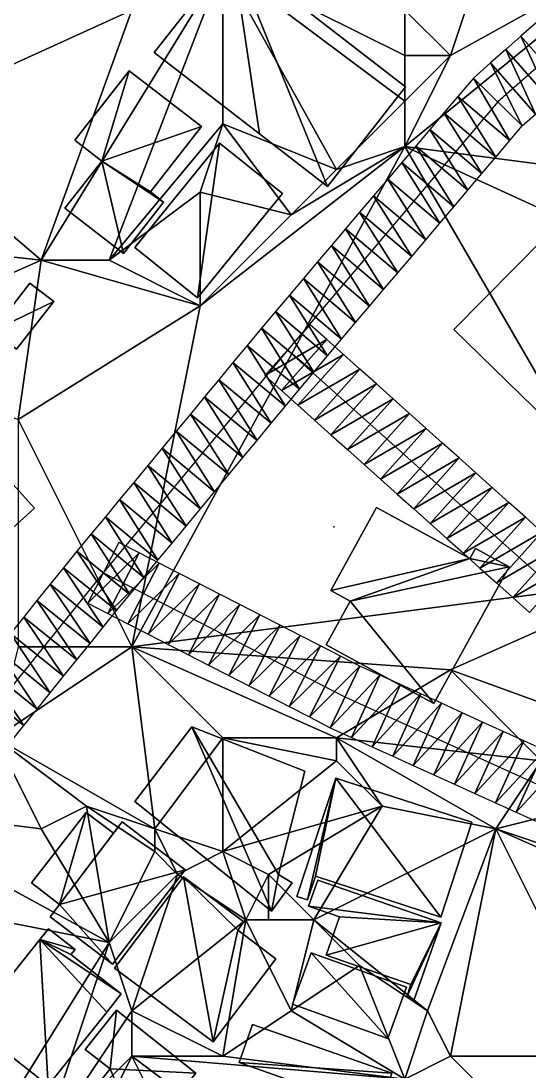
# Model space of a CAD drawing. Header units: metres. Extents: x -1103 to 901, y -902 to 905.
# Drawn here: x -1017.8 to -973.1, y 198.7 to 291 of the extents above; entities that cross this region are included whole.
import ezdxf

# ---------------------------------------------------------------- set-up
doc = ezdxf.new("R2010")
doc.units = ezdxf.units.M
for name, color, linetype in [('OSM_BUILDING_FOOTPRINTS', 7, 'CONTINUOUS'), ('OSM_BUILDING_ROOFS', 1, 'CONTINUOUS'), ('OSM_BUILDING_WALLS', 8, 'CONTINUOUS'), ('OSM_ROAD_AXES', 2, 'CONTINUOUS'), ('OSM_ROAD_SURFACE', 9, 'CONTINUOUS'), ('OSM_TERRAIN', 3, 'CONTINUOUS'), ('OSM_TREES', 3, 'CONTINUOUS')]:
    doc.layers.add(name, color=color, linetype=linetype)

msp = doc.modelspace()

# ---------------------------------------------------------------- linework, layer by layer
at = {"layer": 'OSM_BUILDING_FOOTPRINTS'}
for points in [[(-1006.049, 288.265, 14.995), (-999.173, 297.035, 14.995), (-983.952, 285.269, 14.995), (-990.816, 276.499, 14.995), (-996.797, 281.11, 14.995), (-1006.049, 288.265, 14.995)], [(-1013.035, 280.568, 15.084), (-1008.259, 286.673, 15.084), (-1001.892, 281.763, 15.084), (-1006.38, 276.023, 15.084), (-1005.219, 275.116, 15.084), (-1008.757, 270.604, 15.084), (-1013.908, 274.574, 15.084), (-1010.647, 278.732, 15.084), (-1013.035, 280.568, 15.084)], [(-1007.762, 271.124, 14.715), (-1000.301, 280.303, 14.715), (-994.774, 275.879, 14.715), (-1002.224, 266.7, 14.715), (-1007.762, 271.124, 14.715)], [(-979.685, 263.903, 14), (-963.746, 280.038, 14), (-947.198, 263.926, 14), (-945.562, 265.573, 14), (-941.737, 261.847, 14), (-950.481, 252.988, 14), (-952.128, 254.592, 14), (-960.96, 245.656, 14), (-979.685, 263.903, 14)], [(-1016.969, 267.994, 14.484), (-1014.88, 266.379, 14.484), (-1018.152, 262.199, 14.484), (-1020.252, 263.814, 14.484), (-1016.969, 267.994, 14.484)], [(-1035.341, 255.243, 14.129), (-1031.77, 257.841, 14.129), (-1029.25, 254.159, 14.129), (-1028.653, 254.712, 14.129), (-1027.194, 252.942, 14.129), (-1025.248, 254.513, 14.129), (-1024.01, 252.931, 14.129), (-1022.308, 254.524, 14.129), (-1016.571, 248.198, 14.129), (-1019.81, 245.301, 14.129), (-1019.158, 244.582, 14.129), (-1022.728, 240.822, 14.129), (-1025.381, 240.744, 14.129), (-1035.341, 255.243, 14.129)], [(-981.453, 231.035, 14.008), (-974.821, 243.035, 14.008), (-977.794, 244.66, 14.008), (-978.281, 243.775, 14.008), (-986.494, 248.254, 14.008), (-990.517, 240.966, 14.008), (-988.815, 240.037, 14.008), (-990.937, 236.2, 14.008), (-981.453, 231.035, 14.008)], [(-1007.761, 222.42, 14.903), (-1002.731, 228.978, 14.903), (-992.794, 225.074, 14.903), (-995.104, 215.995, 14.903), (-993.91, 215.265, 14.903), (-995.723, 212.777, 14.903), (-1007.761, 222.42, 14.903)], [(-990.064, 224.466, 14.955), (-978.103, 220.585, 14.955), (-980.845, 212.246, 14.955), (-991.865, 215.829, 14.955), (-992.551, 213.75, 14.955), (-993.49, 214.049, 14.955), (-990.064, 224.466, 14.955)], [(-1015.2, 212.268, 15.404), (-1014.36, 213.363, 15.404), (-1016.825, 215.243, 15.404), (-1012.039, 221.447, 15.404), (-1009.629, 219.622, 15.404), (-1008.866, 220.617, 15.404), (-1003.317, 216.393, 15.404), (-1009.717, 208.099, 15.404), (-1015.2, 212.268, 15.404)], [(-1009.54, 207.767, 16.1), (-1003.472, 215.785, 16.1), (-998.155, 211.815, 16.1), (-998.696, 211.096, 16.1), (-995.336, 208.585, 16.1), (-1000.863, 201.286, 16.1), (-1009.54, 207.767, 16.1)], [(-991.666, 215.497, 15.432), (-980.823, 211.749, 15.432), (-983.188, 204.991, 15.432), (-983.84, 205.224, 15.432), (-983.464, 206.308, 15.432), (-990.937, 208.895, 15.432), (-989.754, 212.268, 15.432), (-992.473, 213.208, 15.432), (-991.666, 215.497, 15.432)], [(-1022.108, 202.735, 16.074), (-1016.106, 210.266, 16.074), (-1015.343, 211.217, 16.074), (-1013.011, 209.381, 16.074), (-1013.365, 208.95, 16.074), (-1008.954, 205.489, 16.074), (-1010.225, 203.896, 16.074), (-1015.365, 197.438, 16.074), (-1022.108, 202.735, 16.074)], [(-993.888, 204.582, 15.536), (-992.241, 209.094, 15.536), (-983.851, 206.075, 15.536), (-985.498, 201.563, 15.536), (-993.888, 204.582, 15.536)], [(-1012.038, 196.254, 16.247), (-1009.927, 198.886, 16.247), (-1012.104, 200.612, 16.247), (-1009.363, 204.051, 16.247), (-1002.388, 198.533, 16.247), (-1007.241, 192.461, 16.247), (-1012.038, 196.254, 16.247)], [(-997.392, 202.813, 16.385), (-985.144, 198.522, 16.385), (-986.338, 195.149, 16.385), (-998.586, 199.451, 16.385), (-997.392, 202.813, 16.385)]]:
    msp.add_polyline3d(points, close=True, dxfattribs=at)
at = {"layer": 'OSM_BUILDING_ROOFS'}
for points in [[(-999.173, 297.035, 55.395), (-1006.049, 288.265, 55.395), (-996.797, 281.11, 55.395)], [(-999.173, 297.035, 55.395), (-996.797, 281.11, 55.395), (-990.816, 276.499, 55.395)], [(-999.173, 297.035, 55.395), (-990.816, 276.499, 55.395), (-983.952, 285.269, 55.395)], [(-1008.259, 286.673, 29.884), (-1013.035, 280.568, 29.884), (-1010.647, 278.732, 29.884)], [(-1010.647, 278.732, 29.884), (-1001.892, 281.763, 29.884), (-1008.259, 286.673, 29.884)], [(-1010.647, 278.732, 29.884), (-1006.38, 276.023, 29.884), (-1001.892, 281.763, 29.884)], [(-1000.301, 280.303, 29.515), (-1007.762, 271.124, 29.515), (-1002.224, 266.7, 29.515)], [(-1000.301, 280.303, 29.515), (-1002.224, 266.7, 29.515), (-994.774, 275.879, 29.515)], [(-963.746, 280.038, 51.2), (-979.685, 263.903, 51.2), (-960.96, 245.656, 51.2)], [(-1010.647, 278.732, 29.884), (-1013.908, 274.574, 29.884), (-1008.757, 270.604, 29.884)], [(-1010.647, 278.732, 29.884), (-1008.757, 270.604, 29.884), (-1005.219, 275.116, 29.884)], [(-1010.647, 278.732, 29.884), (-1005.219, 275.116, 29.884), (-1006.38, 276.023, 29.884)], [(-1014.88, 266.379, 24.484), (-1016.969, 267.994, 24.484), (-1020.252, 263.814, 24.484)], [(-1014.88, 266.379, 24.484), (-1020.252, 263.814, 24.484), (-1018.152, 262.199, 24.484)], [(-1019.81, 245.301, 25.729), (-1016.571, 248.198, 25.729), (-1022.308, 254.524, 25.729)], [(-978.281, 243.775, 19.208), (-986.494, 248.254, 19.208), (-990.517, 240.966, 19.208)], [(-978.281, 243.775, 19.208), (-990.517, 240.966, 19.208), (-988.815, 240.037, 19.208)], [(-978.281, 243.775, 19.208), (-988.815, 240.037, 19.208), (-974.821, 243.035, 19.208)], [(-974.821, 243.035, 19.208), (-977.794, 244.66, 19.208), (-978.281, 243.775, 19.208)], [(-988.815, 240.037, 19.208), (-981.453, 231.035, 19.208), (-974.821, 243.035, 19.208)], [(-988.815, 240.037, 19.208), (-990.937, 236.2, 19.208), (-981.453, 231.035, 19.208)], [(-1002.731, 228.978, 48.903), (-1007.761, 222.42, 48.903), (-995.723, 212.777, 48.903)], [(-995.104, 215.995, 48.903), (-992.794, 225.074, 48.903), (-1002.731, 228.978, 48.903)], [(-995.104, 215.995, 48.903), (-1002.731, 228.978, 48.903), (-995.723, 212.777, 48.903)], [(-990.064, 224.466, 29.755), (-993.49, 214.049, 29.755), (-992.551, 213.75, 29.755)], [(-990.064, 224.466, 29.755), (-992.551, 213.75, 29.755), (-991.865, 215.829, 29.755)], [(-990.064, 224.466, 29.755), (-991.865, 215.829, 29.755), (-980.845, 212.246, 29.755)], [(-990.064, 224.466, 29.755), (-980.845, 212.246, 29.755), (-978.103, 220.585, 29.755)], [(-1014.36, 213.363, 39.804), (-1012.039, 221.447, 39.804), (-1016.825, 215.243, 39.804)], [(-1014.36, 213.363, 39.804), (-1009.629, 219.622, 39.804), (-1012.039, 221.447, 39.804)], [(-1014.36, 213.363, 39.804), (-1003.317, 216.393, 39.804), (-1008.866, 220.617, 39.804)], [(-1014.36, 213.363, 39.804), (-1008.866, 220.617, 39.804), (-1009.629, 219.622, 39.804)], [(-1014.36, 213.363, 39.804), (-1009.717, 208.099, 39.804), (-1003.317, 216.393, 39.804)], [(-1003.472, 215.785, 27.7), (-1009.54, 207.767, 27.7), (-1000.863, 201.286, 27.7)], [(-998.696, 211.096, 27.7), (-998.155, 211.815, 27.7), (-1003.472, 215.785, 27.7)], [(-998.696, 211.096, 27.7), (-1003.472, 215.785, 27.7), (-1000.863, 201.286, 27.7)], [(-995.723, 212.777, 48.903), (-993.91, 215.265, 48.903), (-995.104, 215.995, 48.903)], [(-980.823, 211.749, 30.232), (-991.666, 215.497, 30.232), (-992.473, 213.208, 30.232)], [(-1014.36, 213.363, 39.804), (-1015.2, 212.268, 39.804), (-1009.717, 208.099, 39.804)], [(-980.823, 211.749, 30.232), (-992.473, 213.208, 30.232), (-989.754, 212.268, 30.232)], [(-980.823, 211.749, 30.232), (-989.754, 212.268, 30.232), (-990.937, 208.895, 30.232)], [(-980.823, 211.749, 30.232), (-990.937, 208.895, 30.232), (-983.464, 206.308, 30.232)], [(-980.823, 211.749, 30.232), (-983.464, 206.308, 30.232), (-983.84, 205.224, 30.232)], [(-980.823, 211.749, 30.232), (-983.84, 205.224, 30.232), (-983.188, 204.991, 30.232)], [(-1016.106, 210.266, 30.874), (-1013.011, 209.381, 30.874), (-1015.343, 211.217, 30.874)], [(-1000.863, 201.286, 27.7), (-995.336, 208.585, 27.7), (-998.696, 211.096, 27.7)], [(-1016.106, 210.266, 30.874), (-1022.108, 202.735, 30.874), (-1015.365, 197.438, 30.874)], [(-1016.106, 210.266, 30.874), (-1015.365, 197.438, 30.874), (-1010.225, 203.896, 30.874)], [(-1016.106, 210.266, 30.874), (-1010.225, 203.896, 30.874), (-1008.954, 205.489, 30.874)], [(-1016.106, 210.266, 30.874), (-1008.954, 205.489, 30.874), (-1013.365, 208.95, 30.874)], [(-1016.106, 210.266, 30.874), (-1013.365, 208.95, 30.874), (-1013.011, 209.381, 30.874)], [(-992.241, 209.094, 30.336), (-993.888, 204.582, 30.336), (-985.498, 201.563, 30.336)], [(-992.241, 209.094, 30.336), (-985.498, 201.563, 30.336), (-983.851, 206.075, 30.336)], [(-1009.927, 198.886, 27.847), (-1009.363, 204.051, 27.847), (-1012.104, 200.612, 27.847)], [(-1009.927, 198.886, 27.847), (-1002.388, 198.533, 27.847), (-1009.363, 204.051, 27.847)], [(-985.144, 198.522, 21.585), (-997.392, 202.813, 21.585), (-998.586, 199.451, 21.585)], [(-985.144, 198.522, 21.585), (-998.586, 199.451, 21.585), (-986.338, 195.149, 21.585)], [(-1009.927, 198.886, 27.847), (-1012.038, 196.254, 27.847), (-1007.241, 192.461, 27.847)], [(-1009.927, 198.886, 27.847), (-1007.241, 192.461, 27.847), (-1002.388, 198.533, 27.847)]]:
    msp.add_3dface(points, dxfattribs=at)
at = {"layer": 'OSM_BUILDING_WALLS'}
for points in [[(-999.173, 297.035, 14.995), (-1006.049, 288.265, 14.995), (-1006.049, 288.265, 55.395)], [(-999.173, 297.035, 14.995), (-1006.049, 288.265, 55.395), (-999.173, 297.035, 55.395)], [(-983.952, 285.269, 14.995), (-999.173, 297.035, 14.995), (-999.173, 297.035, 55.395)], [(-983.952, 285.269, 14.995), (-999.173, 297.035, 55.395), (-983.952, 285.269, 55.395)], [(-1006.049, 288.265, 14.995), (-996.797, 281.11, 14.995), (-996.797, 281.11, 55.395)], [(-1006.049, 288.265, 14.995), (-996.797, 281.11, 55.395), (-1006.049, 288.265, 55.395)], [(-1008.259, 286.673, 15.084), (-1013.035, 280.568, 15.084), (-1013.035, 280.568, 29.884)], [(-1008.259, 286.673, 15.084), (-1013.035, 280.568, 29.884), (-1008.259, 286.673, 29.884)], [(-1001.892, 281.763, 15.084), (-1008.259, 286.673, 15.084), (-1008.259, 286.673, 29.884)], [(-1001.892, 281.763, 15.084), (-1008.259, 286.673, 29.884), (-1001.892, 281.763, 29.884)], [(-990.816, 276.499, 14.995), (-983.952, 285.269, 14.995), (-983.952, 285.269, 55.395)], [(-990.816, 276.499, 14.995), (-983.952, 285.269, 55.395), (-990.816, 276.499, 55.395)], [(-1006.38, 276.023, 15.084), (-1001.892, 281.763, 15.084), (-1001.892, 281.763, 29.884)], [(-1006.38, 276.023, 15.084), (-1001.892, 281.763, 29.884), (-1006.38, 276.023, 29.884)], [(-996.797, 281.11, 14.995), (-990.816, 276.499, 14.995), (-990.816, 276.499, 55.395)], [(-996.797, 281.11, 14.995), (-990.816, 276.499, 55.395), (-996.797, 281.11, 55.395)], [(-1013.035, 280.568, 15.084), (-1010.647, 278.732, 15.084), (-1010.647, 278.732, 29.884)], [(-1013.035, 280.568, 15.084), (-1010.647, 278.732, 29.884), (-1013.035, 280.568, 29.884)], [(-1000.301, 280.303, 14.715), (-1007.762, 271.124, 14.715), (-1007.762, 271.124, 29.515)], [(-1000.301, 280.303, 14.715), (-1007.762, 271.124, 29.515), (-1000.301, 280.303, 29.515)], [(-994.774, 275.879, 14.715), (-1000.301, 280.303, 14.715), (-1000.301, 280.303, 29.515)], [(-994.774, 275.879, 14.715), (-1000.301, 280.303, 29.515), (-994.774, 275.879, 29.515)], [(-963.746, 280.038, 14), (-979.685, 263.903, 14), (-979.685, 263.903, 51.2)], [(-963.746, 280.038, 14), (-979.685, 263.903, 51.2), (-963.746, 280.038, 51.2)], [(-1010.647, 278.732, 15.084), (-1013.908, 274.574, 15.084), (-1013.908, 274.574, 29.884)], [(-1010.647, 278.732, 15.084), (-1013.908, 274.574, 29.884), (-1010.647, 278.732, 29.884)], [(-1005.219, 275.116, 15.084), (-1006.38, 276.023, 15.084), (-1006.38, 276.023, 29.884)], [(-1005.219, 275.116, 15.084), (-1006.38, 276.023, 29.884), (-1005.219, 275.116, 29.884)], [(-1002.224, 266.7, 14.715), (-994.774, 275.879, 14.715), (-994.774, 275.879, 29.515)], [(-1002.224, 266.7, 14.715), (-994.774, 275.879, 29.515), (-1002.224, 266.7, 29.515)], [(-1013.908, 274.574, 15.084), (-1008.757, 270.604, 15.084), (-1008.757, 270.604, 29.884)], [(-1013.908, 274.574, 15.084), (-1008.757, 270.604, 29.884), (-1013.908, 274.574, 29.884)], [(-1008.757, 270.604, 15.084), (-1005.219, 275.116, 15.084), (-1005.219, 275.116, 29.884)], [(-1008.757, 270.604, 15.084), (-1005.219, 275.116, 29.884), (-1008.757, 270.604, 29.884)], [(-1007.762, 271.124, 14.715), (-1002.224, 266.7, 14.715), (-1002.224, 266.7, 29.515)], [(-1007.762, 271.124, 14.715), (-1002.224, 266.7, 29.515), (-1007.762, 271.124, 29.515)], [(-1016.969, 267.994, 14.484), (-1020.252, 263.814, 14.484), (-1020.252, 263.814, 24.484)], [(-1016.969, 267.994, 14.484), (-1020.252, 263.814, 24.484), (-1016.969, 267.994, 24.484)], [(-1014.88, 266.379, 14.484), (-1016.969, 267.994, 14.484), (-1016.969, 267.994, 24.484)], [(-1014.88, 266.379, 14.484), (-1016.969, 267.994, 24.484), (-1014.88, 266.379, 24.484)], [(-1018.152, 262.199, 14.484), (-1014.88, 266.379, 14.484), (-1014.88, 266.379, 24.484)], [(-1018.152, 262.199, 14.484), (-1014.88, 266.379, 24.484), (-1018.152, 262.199, 24.484)], [(-979.685, 263.903, 14), (-960.96, 245.656, 14), (-960.96, 245.656, 51.2)], [(-979.685, 263.903, 14), (-960.96, 245.656, 51.2), (-979.685, 263.903, 51.2)], [(-1016.571, 248.198, 14.129), (-1022.308, 254.524, 14.129), (-1022.308, 254.524, 25.729)], [(-1016.571, 248.198, 14.129), (-1022.308, 254.524, 25.729), (-1016.571, 248.198, 25.729)], [(-1019.81, 245.301, 14.129), (-1016.571, 248.198, 14.129), (-1016.571, 248.198, 25.729)], [(-1019.81, 245.301, 14.129), (-1016.571, 248.198, 25.729), (-1019.81, 245.301, 25.729)], [(-986.494, 248.254, 14.008), (-990.517, 240.966, 14.008), (-990.517, 240.966, 19.208)], [(-986.494, 248.254, 14.008), (-990.517, 240.966, 19.208), (-986.494, 248.254, 19.208)], [(-978.281, 243.775, 14.008), (-986.494, 248.254, 14.008), (-986.494, 248.254, 19.208)], [(-978.281, 243.775, 14.008), (-986.494, 248.254, 19.208), (-978.281, 243.775, 19.208)], [(-977.794, 244.66, 14.008), (-978.281, 243.775, 14.008), (-978.281, 243.775, 19.208)], [(-977.794, 244.66, 14.008), (-978.281, 243.775, 19.208), (-977.794, 244.66, 19.208)], [(-974.821, 243.035, 14.008), (-977.794, 244.66, 14.008), (-977.794, 244.66, 19.208)], [(-974.821, 243.035, 14.008), (-977.794, 244.66, 19.208), (-974.821, 243.035, 19.208)], [(-981.453, 231.035, 14.008), (-974.821, 243.035, 14.008), (-974.821, 243.035, 19.208)], [(-981.453, 231.035, 14.008), (-974.821, 243.035, 19.208), (-981.453, 231.035, 19.208)], [(-990.517, 240.966, 14.008), (-988.815, 240.037, 14.008), (-988.815, 240.037, 19.208)], [(-990.517, 240.966, 14.008), (-988.815, 240.037, 19.208), (-990.517, 240.966, 19.208)], [(-988.815, 240.037, 14.008), (-990.937, 236.2, 14.008), (-990.937, 236.2, 19.208)], [(-988.815, 240.037, 14.008), (-990.937, 236.2, 19.208), (-988.815, 240.037, 19.208)], [(-990.937, 236.2, 14.008), (-981.453, 231.035, 14.008), (-981.453, 231.035, 19.208)], [(-990.937, 236.2, 14.008), (-981.453, 231.035, 19.208), (-990.937, 236.2, 19.208)], [(-1002.731, 228.978, 14.903), (-1007.761, 222.42, 14.903), (-1007.761, 222.42, 48.903)], [(-1002.731, 228.978, 14.903), (-1007.761, 222.42, 48.903), (-1002.731, 228.978, 48.903)], [(-992.794, 225.074, 14.903), (-1002.731, 228.978, 14.903), (-1002.731, 228.978, 48.903)], [(-992.794, 225.074, 14.903), (-1002.731, 228.978, 48.903), (-992.794, 225.074, 48.903)], [(-995.104, 215.995, 14.903), (-992.794, 225.074, 14.903), (-992.794, 225.074, 48.903)], [(-995.104, 215.995, 14.903), (-992.794, 225.074, 48.903), (-995.104, 215.995, 48.903)], [(-990.064, 224.466, 14.955), (-993.49, 214.049, 14.955), (-993.49, 214.049, 29.755)], [(-990.064, 224.466, 14.955), (-993.49, 214.049, 29.755), (-990.064, 224.466, 29.755)], [(-978.103, 220.585, 14.955), (-990.064, 224.466, 14.955), (-990.064, 224.466, 29.755)], [(-978.103, 220.585, 14.955), (-990.064, 224.466, 29.755), (-978.103, 220.585, 29.755)], [(-1007.761, 222.42, 14.903), (-995.723, 212.777, 14.903), (-995.723, 212.777, 48.903)], [(-1007.761, 222.42, 14.903), (-995.723, 212.777, 48.903), (-1007.761, 222.42, 48.903)], [(-1012.039, 221.447, 15.404), (-1016.825, 215.243, 15.404), (-1016.825, 215.243, 39.804)], [(-1012.039, 221.447, 15.404), (-1016.825, 215.243, 39.804), (-1012.039, 221.447, 39.804)], [(-1009.629, 219.622, 15.404), (-1012.039, 221.447, 15.404), (-1012.039, 221.447, 39.804)], [(-1009.629, 219.622, 15.404), (-1012.039, 221.447, 39.804), (-1009.629, 219.622, 39.804)], [(-1008.866, 220.617, 15.404), (-1009.629, 219.622, 15.404), (-1009.629, 219.622, 39.804)], [(-1008.866, 220.617, 15.404), (-1009.629, 219.622, 39.804), (-1008.866, 220.617, 39.804)], [(-1003.317, 216.393, 15.404), (-1008.866, 220.617, 15.404), (-1008.866, 220.617, 39.804)], [(-1003.317, 216.393, 15.404), (-1008.866, 220.617, 39.804), (-1003.317, 216.393, 39.804)], [(-980.845, 212.246, 14.955), (-978.103, 220.585, 14.955), (-978.103, 220.585, 29.755)], [(-980.845, 212.246, 14.955), (-978.103, 220.585, 29.755), (-980.845, 212.246, 29.755)], [(-1009.717, 208.099, 15.404), (-1003.317, 216.393, 15.404), (-1003.317, 216.393, 39.804)], [(-1009.717, 208.099, 15.404), (-1003.317, 216.393, 39.804), (-1009.717, 208.099, 39.804)], [(-1016.825, 215.243, 15.404), (-1014.36, 213.363, 15.404), (-1014.36, 213.363, 39.804)], [(-1016.825, 215.243, 15.404), (-1014.36, 213.363, 39.804), (-1016.825, 215.243, 39.804)], [(-1003.472, 215.785, 16.1), (-1009.54, 207.767, 16.1), (-1009.54, 207.767, 27.7)], [(-1003.472, 215.785, 16.1), (-1009.54, 207.767, 27.7), (-1003.472, 215.785, 27.7)], [(-998.155, 211.815, 16.1), (-1003.472, 215.785, 16.1), (-1003.472, 215.785, 27.7)], [(-998.155, 211.815, 16.1), (-1003.472, 215.785, 27.7), (-998.155, 211.815, 27.7)], [(-995.723, 212.777, 14.903), (-993.91, 215.265, 14.903), (-993.91, 215.265, 48.903)], [(-995.723, 212.777, 14.903), (-993.91, 215.265, 48.903), (-995.723, 212.777, 48.903)], [(-993.91, 215.265, 14.903), (-995.104, 215.995, 14.903), (-995.104, 215.995, 48.903)], [(-993.91, 215.265, 14.903), (-995.104, 215.995, 48.903), (-993.91, 215.265, 48.903)], [(-992.551, 213.75, 14.955), (-991.865, 215.829, 14.955), (-991.865, 215.829, 29.755)], [(-992.551, 213.75, 14.955), (-991.865, 215.829, 29.755), (-992.551, 213.75, 29.755)], [(-991.666, 215.497, 15.432), (-992.473, 213.208, 15.432), (-992.473, 213.208, 30.232)], [(-991.666, 215.497, 15.432), (-992.473, 213.208, 30.232), (-991.666, 215.497, 30.232)], [(-991.865, 215.829, 14.955), (-980.845, 212.246, 14.955), (-980.845, 212.246, 29.755)], [(-991.865, 215.829, 14.955), (-980.845, 212.246, 29.755), (-991.865, 215.829, 29.755)], [(-980.823, 211.749, 15.432), (-991.666, 215.497, 15.432), (-991.666, 215.497, 30.232)], [(-980.823, 211.749, 15.432), (-991.666, 215.497, 30.232), (-980.823, 211.749, 30.232)], [(-1014.36, 213.363, 15.404), (-1015.2, 212.268, 15.404), (-1015.2, 212.268, 39.804)], [(-1014.36, 213.363, 15.404), (-1015.2, 212.268, 39.804), (-1014.36, 213.363, 39.804)], [(-993.49, 214.049, 14.955), (-992.551, 213.75, 14.955), (-992.551, 213.75, 29.755)], [(-993.49, 214.049, 14.955), (-992.551, 213.75, 29.755), (-993.49, 214.049, 29.755)], [(-992.473, 213.208, 15.432), (-989.754, 212.268, 15.432), (-989.754, 212.268, 30.232)], [(-992.473, 213.208, 15.432), (-989.754, 212.268, 30.232), (-992.473, 213.208, 30.232)], [(-1015.2, 212.268, 15.404), (-1009.717, 208.099, 15.404), (-1009.717, 208.099, 39.804)], [(-1015.2, 212.268, 15.404), (-1009.717, 208.099, 39.804), (-1015.2, 212.268, 39.804)], [(-998.696, 211.096, 16.1), (-998.155, 211.815, 16.1), (-998.155, 211.815, 27.7)], [(-998.696, 211.096, 16.1), (-998.155, 211.815, 27.7), (-998.696, 211.096, 27.7)], [(-989.754, 212.268, 15.432), (-990.937, 208.895, 15.432), (-990.937, 208.895, 30.232)], [(-989.754, 212.268, 15.432), (-990.937, 208.895, 30.232), (-989.754, 212.268, 30.232)], [(-983.188, 204.991, 15.432), (-980.823, 211.749, 15.432), (-980.823, 211.749, 30.232)], [(-983.188, 204.991, 15.432), (-980.823, 211.749, 30.232), (-983.188, 204.991, 30.232)], [(-1015.343, 211.217, 16.074), (-1016.106, 210.266, 16.074), (-1016.106, 210.266, 30.874)], [(-1015.343, 211.217, 16.074), (-1016.106, 210.266, 30.874), (-1015.343, 211.217, 30.874)], [(-1013.011, 209.381, 16.074), (-1015.343, 211.217, 16.074), (-1015.343, 211.217, 30.874)], [(-1013.011, 209.381, 16.074), (-1015.343, 211.217, 30.874), (-1013.011, 209.381, 30.874)], [(-995.336, 208.585, 16.1), (-998.696, 211.096, 16.1), (-998.696, 211.096, 27.7)], [(-995.336, 208.585, 16.1), (-998.696, 211.096, 27.7), (-995.336, 208.585, 27.7)], [(-1016.106, 210.266, 16.074), (-1022.108, 202.735, 16.074), (-1022.108, 202.735, 30.874)], [(-1016.106, 210.266, 16.074), (-1022.108, 202.735, 30.874), (-1016.106, 210.266, 30.874)], [(-1013.365, 208.95, 16.074), (-1013.011, 209.381, 16.074), (-1013.011, 209.381, 30.874)], [(-1013.365, 208.95, 16.074), (-1013.011, 209.381, 30.874), (-1013.365, 208.95, 30.874)], [(-1008.954, 205.489, 16.074), (-1013.365, 208.95, 16.074), (-1013.365, 208.95, 30.874)], [(-1008.954, 205.489, 16.074), (-1013.365, 208.95, 30.874), (-1008.954, 205.489, 30.874)], [(-992.241, 209.094, 15.536), (-993.888, 204.582, 15.536), (-993.888, 204.582, 30.336)], [(-992.241, 209.094, 15.536), (-993.888, 204.582, 30.336), (-992.241, 209.094, 30.336)], [(-983.851, 206.075, 15.536), (-992.241, 209.094, 15.536), (-992.241, 209.094, 30.336)], [(-983.851, 206.075, 15.536), (-992.241, 209.094, 30.336), (-983.851, 206.075, 30.336)], [(-990.937, 208.895, 15.432), (-983.464, 206.308, 15.432), (-983.464, 206.308, 30.232)], [(-990.937, 208.895, 15.432), (-983.464, 206.308, 30.232), (-990.937, 208.895, 30.232)], [(-1009.54, 207.767, 16.1), (-1000.863, 201.286, 16.1), (-1000.863, 201.286, 27.7)], [(-1009.54, 207.767, 16.1), (-1000.863, 201.286, 27.7), (-1009.54, 207.767, 27.7)], [(-1000.863, 201.286, 16.1), (-995.336, 208.585, 16.1), (-995.336, 208.585, 27.7)], [(-1000.863, 201.286, 16.1), (-995.336, 208.585, 27.7), (-1000.863, 201.286, 27.7)], [(-985.498, 201.563, 15.536), (-983.851, 206.075, 15.536), (-983.851, 206.075, 30.336)], [(-985.498, 201.563, 15.536), (-983.851, 206.075, 30.336), (-985.498, 201.563, 30.336)], [(-983.464, 206.308, 15.432), (-983.84, 205.224, 15.432), (-983.84, 205.224, 30.232)], [(-983.464, 206.308, 15.432), (-983.84, 205.224, 30.232), (-983.464, 206.308, 30.232)], [(-1010.225, 203.896, 16.074), (-1008.954, 205.489, 16.074), (-1008.954, 205.489, 30.874)], [(-1010.225, 203.896, 16.074), (-1008.954, 205.489, 30.874), (-1010.225, 203.896, 30.874)], [(-983.84, 205.224, 15.432), (-983.188, 204.991, 15.432), (-983.188, 204.991, 30.232)], [(-983.84, 205.224, 15.432), (-983.188, 204.991, 30.232), (-983.84, 205.224, 30.232)], [(-993.888, 204.582, 15.536), (-985.498, 201.563, 15.536), (-985.498, 201.563, 30.336)], [(-993.888, 204.582, 15.536), (-985.498, 201.563, 30.336), (-993.888, 204.582, 30.336)], [(-1015.365, 197.438, 16.074), (-1010.225, 203.896, 16.074), (-1010.225, 203.896, 30.874)], [(-1015.365, 197.438, 16.074), (-1010.225, 203.896, 30.874), (-1015.365, 197.438, 30.874)], [(-1009.363, 204.051, 16.247), (-1012.104, 200.612, 16.247), (-1012.104, 200.612, 27.847)], [(-1009.363, 204.051, 16.247), (-1012.104, 200.612, 27.847), (-1009.363, 204.051, 27.847)], [(-1002.388, 198.533, 16.247), (-1009.363, 204.051, 16.247), (-1009.363, 204.051, 27.847)], [(-1002.388, 198.533, 16.247), (-1009.363, 204.051, 27.847), (-1002.388, 198.533, 27.847)], [(-1022.108, 202.735, 16.074), (-1015.365, 197.438, 16.074), (-1015.365, 197.438, 30.874)], [(-1022.108, 202.735, 16.074), (-1015.365, 197.438, 30.874), (-1022.108, 202.735, 30.874)], [(-997.392, 202.813, 16.385), (-998.586, 199.451, 16.385), (-998.586, 199.451, 21.585)], [(-997.392, 202.813, 16.385), (-998.586, 199.451, 21.585), (-997.392, 202.813, 21.585)], [(-985.144, 198.522, 16.385), (-997.392, 202.813, 16.385), (-997.392, 202.813, 21.585)], [(-985.144, 198.522, 16.385), (-997.392, 202.813, 21.585), (-985.144, 198.522, 21.585)], [(-1012.104, 200.612, 16.247), (-1009.927, 198.886, 16.247), (-1009.927, 198.886, 27.847)], [(-1012.104, 200.612, 16.247), (-1009.927, 198.886, 27.847), (-1012.104, 200.612, 27.847)], [(-998.586, 199.451, 16.385), (-986.338, 195.149, 16.385), (-986.338, 195.149, 21.585)], [(-998.586, 199.451, 16.385), (-986.338, 195.149, 21.585), (-998.586, 199.451, 21.585)], [(-1009.927, 198.886, 16.247), (-1012.038, 196.254, 16.247), (-1012.038, 196.254, 27.847)], [(-1009.927, 198.886, 16.247), (-1012.038, 196.254, 27.847), (-1009.927, 198.886, 27.847)]]:
    msp.add_3dface(points, dxfattribs=at)
at = {"layer": 'OSM_ROAD_AXES'}
for points in [[(-958.296, 297.202, 16.064), (-963.79, 294.537, 16.084), (-975.828, 283.931, 16.146), (-994.32, 262.1, 16.222), (-1010.525, 242.525, 16.189), (-1021.014, 229.531, 17.182), (-1040.69, 204.559, 17.837), (-1061.78, 178.117, 18.008), (-1065.394, 173.671, 18.048)], [(-994.32, 262.1, 16.222), (-936.11, 210.024, 16.408)], [(-936.11, 210.024, 16.408), (-951.608, 215.697, 16.481), (-967.547, 221.735, 16.749), (-989.257, 231.599, 16.197), (-1010.525, 242.525, 16.189)]]:
    msp.add_polyline3d(points, dxfattribs=at)
at = {"layer": 'OSM_ROAD_SURFACE'}
for points in [[(-972.461, 290.895, 16.264), (-973.798, 289.717, 16.265), (-969.832, 285.215, 16.176)], [(-973.798, 289.717, 16.265), (-975.136, 288.538, 16.267), (-971.169, 284.037, 16.182)], [(-973.798, 289.717, 16.265), (-971.169, 284.037, 16.182), (-969.832, 285.215, 16.176)], [(-975.136, 288.538, 16.267), (-976.473, 287.36, 16.268), (-972.507, 282.858, 16.189)], [(-975.136, 288.538, 16.267), (-972.507, 282.858, 16.189), (-971.169, 284.037, 16.182)], [(-976.473, 287.36, 16.268), (-977.975, 286.026, 16.269), (-973.681, 281.835, 16.195)], [(-976.473, 287.36, 16.268), (-973.681, 281.835, 16.195), (-972.507, 282.858, 16.189)], [(-977.975, 286.026, 16.269), (-979.349, 284.414, 16.245), (-974.771, 280.536, 16.202)], [(-977.975, 286.026, 16.269), (-974.771, 280.536, 16.202), (-973.681, 281.835, 16.195)], [(-979.349, 284.414, 16.245), (-980.582, 282.959, 16.222), (-976.004, 279.081, 16.209)], [(-979.349, 284.414, 16.245), (-976.004, 279.081, 16.209), (-974.771, 280.536, 16.202)], [(-980.582, 282.959, 16.222), (-981.815, 281.504, 16.219), (-977.237, 277.625, 16.222)], [(-980.582, 282.959, 16.222), (-977.237, 277.625, 16.222), (-976.004, 279.081, 16.209)], [(-981.815, 281.504, 16.219), (-983.048, 280.048, 16.226), (-978.47, 276.17, 16.219)], [(-981.815, 281.504, 16.219), (-978.47, 276.17, 16.219), (-977.237, 277.625, 16.222)], [(-983.048, 280.048, 16.226), (-984.281, 278.593, 16.228), (-979.703, 274.715, 16.207)], [(-983.048, 280.048, 16.226), (-979.703, 274.715, 16.207), (-978.47, 276.17, 16.219)], [(-984.281, 278.593, 16.228), (-985.514, 277.137, 16.231), (-980.935, 273.259, 16.201)], [(-984.281, 278.593, 16.228), (-980.935, 273.259, 16.201), (-979.703, 274.715, 16.207)], [(-985.514, 277.137, 16.231), (-986.747, 275.682, 16.252), (-982.168, 271.804, 16.205)], [(-985.514, 277.137, 16.231), (-982.168, 271.804, 16.205), (-980.935, 273.259, 16.201)], [(-986.747, 275.682, 16.252), (-987.979, 274.227, 16.275), (-983.401, 270.349, 16.208)], [(-986.747, 275.682, 16.252), (-983.401, 270.349, 16.208), (-982.168, 271.804, 16.205)], [(-987.979, 274.227, 16.275), (-989.212, 272.771, 16.297), (-984.634, 268.893, 16.212)], [(-987.979, 274.227, 16.275), (-984.634, 268.893, 16.212), (-983.401, 270.349, 16.208)], [(-989.212, 272.771, 16.297), (-990.445, 271.316, 16.32), (-985.867, 267.438, 16.215)], [(-989.212, 272.771, 16.297), (-985.867, 267.438, 16.215), (-984.634, 268.893, 16.212)], [(-990.445, 271.316, 16.32), (-991.678, 269.861, 16.343), (-987.1, 265.982, 16.219)], [(-990.445, 271.316, 16.32), (-987.1, 265.982, 16.219), (-985.867, 267.438, 16.215)], [(-991.678, 269.861, 16.343), (-992.911, 268.405, 16.366), (-988.332, 264.527, 16.222)], [(-991.678, 269.861, 16.343), (-988.332, 264.527, 16.222), (-987.1, 265.982, 16.219)], [(-992.911, 268.405, 16.366), (-994.144, 266.95, 16.389), (-989.565, 263.072, 16.226)], [(-992.911, 268.405, 16.366), (-989.565, 263.072, 16.226), (-988.332, 264.527, 16.222)], [(-994.144, 266.95, 16.389), (-995.376, 265.494, 16.411), (-990.798, 261.616, 16.229)], [(-994.144, 266.95, 16.389), (-990.798, 261.616, 16.229), (-989.565, 263.072, 16.226)], [(-995.376, 265.494, 16.411), (-996.62, 264.026, 16.434), (-992.02, 260.174, 16.232)], [(-995.376, 265.494, 16.411), (-992.02, 260.174, 16.232), (-990.798, 261.616, 16.229)], [(-996.32, 259.864, 16.312), (-990.865, 263.034, 16.232), (-992.32, 264.336, 16.242)], [(-996.62, 264.026, 16.434), (-997.878, 262.507, 16.457), (-993.256, 258.681, 16.236)], [(-996.62, 264.026, 16.434), (-993.256, 258.681, 16.236), (-992.02, 260.174, 16.232)], [(-997.878, 262.507, 16.457), (-999.124, 261.001, 16.479), (-994.502, 257.175, 16.239)], [(-997.878, 262.507, 16.457), (-994.502, 257.175, 16.239), (-993.256, 258.681, 16.236)], [(-996.32, 259.864, 16.312), (-994.865, 258.562, 16.244), (-990.865, 263.034, 16.232)], [(-994.865, 258.562, 16.244), (-989.409, 261.732, 16.222), (-990.865, 263.034, 16.232)], [(-994.865, 258.562, 16.244), (-993.41, 257.26, 16.234), (-989.409, 261.732, 16.222)], [(-993.41, 257.26, 16.234), (-987.954, 260.43, 16.213), (-989.409, 261.732, 16.222)], [(-999.124, 261.001, 16.479), (-1000.371, 259.496, 16.501), (-995.749, 255.67, 16.243)], [(-999.124, 261.001, 16.479), (-995.749, 255.67, 16.243), (-994.502, 257.175, 16.239)], [(-993.41, 257.26, 16.234), (-991.955, 255.958, 16.224), (-987.954, 260.43, 16.213)], [(-991.955, 255.958, 16.224), (-986.499, 259.128, 16.203), (-987.954, 260.43, 16.213)], [(-1000.371, 259.496, 16.501), (-1001.617, 257.99, 16.523), (-996.995, 254.164, 16.246)], [(-1000.371, 259.496, 16.501), (-996.995, 254.164, 16.246), (-995.749, 255.67, 16.243)], [(-991.955, 255.958, 16.224), (-990.499, 254.656, 16.215), (-986.499, 259.128, 16.203)], [(-990.499, 254.656, 16.215), (-985.044, 257.826, 16.193), (-986.499, 259.128, 16.203)], [(-1001.617, 257.99, 16.523), (-1002.864, 256.484, 16.545), (-998.242, 252.658, 16.25)], [(-1001.617, 257.99, 16.523), (-998.242, 252.658, 16.25), (-996.995, 254.164, 16.246)], [(-990.499, 254.656, 16.215), (-989.044, 253.355, 16.205), (-985.044, 257.826, 16.193)], [(-989.044, 253.355, 16.205), (-983.588, 256.524, 16.184), (-985.044, 257.826, 16.193)], [(-1002.864, 256.484, 16.545), (-1004.11, 254.978, 16.567), (-999.488, 251.152, 16.253)], [(-1002.864, 256.484, 16.545), (-999.488, 251.152, 16.253), (-998.242, 252.658, 16.25)], [(-989.044, 253.355, 16.205), (-987.589, 252.053, 16.196), (-983.588, 256.524, 16.184)], [(-987.589, 252.053, 16.196), (-982.133, 255.223, 16.174), (-983.588, 256.524, 16.184)], [(-1004.11, 254.978, 16.567), (-1005.357, 253.473, 16.518), (-1000.735, 249.647, 16.264)], [(-1004.11, 254.978, 16.567), (-1000.735, 249.647, 16.264), (-999.488, 251.152, 16.253)], [(-987.589, 252.053, 16.196), (-986.134, 250.751, 16.186), (-982.133, 255.223, 16.174)], [(-986.134, 250.751, 16.186), (-980.678, 253.921, 16.165), (-982.133, 255.223, 16.174)], [(-1005.357, 253.473, 16.518), (-1006.603, 251.967, 16.461), (-1001.981, 248.141, 16.286)], [(-1005.357, 253.473, 16.518), (-1001.981, 248.141, 16.286), (-1000.735, 249.647, 16.264)], [(-986.134, 250.751, 16.186), (-984.678, 249.449, 16.176), (-980.678, 253.921, 16.165)], [(-984.678, 249.449, 16.176), (-979.223, 252.619, 16.155), (-980.678, 253.921, 16.165)], [(-984.678, 249.449, 16.176), (-983.223, 248.147, 16.167), (-979.223, 252.619, 16.155)], [(-983.223, 248.147, 16.167), (-977.767, 251.317, 16.145), (-979.223, 252.619, 16.155)], [(-1006.603, 251.967, 16.461), (-1007.849, 250.461, 16.404), (-1003.228, 246.635, 16.309)], [(-1006.603, 251.967, 16.461), (-1003.228, 246.635, 16.309), (-1001.981, 248.141, 16.286)], [(-983.223, 248.147, 16.167), (-981.768, 246.845, 16.157), (-977.767, 251.317, 16.145)], [(-981.768, 246.845, 16.157), (-976.312, 250.015, 16.136), (-977.767, 251.317, 16.145)], [(-1007.849, 250.461, 16.404), (-1009.096, 248.955, 16.347), (-1004.474, 245.129, 16.331)], [(-1007.849, 250.461, 16.404), (-1004.474, 245.129, 16.331), (-1003.228, 246.635, 16.309)], [(-981.768, 246.845, 16.157), (-980.313, 245.543, 16.147), (-976.312, 250.015, 16.136)], [(-980.313, 245.543, 16.147), (-974.857, 248.713, 16.126), (-976.312, 250.015, 16.136)], [(-1009.096, 248.955, 16.347), (-1010.342, 247.45, 16.29), (-1005.721, 243.624, 16.353)], [(-1009.096, 248.955, 16.347), (-1005.721, 243.624, 16.353), (-1004.474, 245.129, 16.331)], [(-980.313, 245.543, 16.147), (-978.857, 244.241, 16.138), (-974.857, 248.713, 16.126)], [(-978.857, 244.241, 16.138), (-973.402, 247.411, 16.117), (-974.857, 248.713, 16.126)], [(-1010.342, 247.45, 16.29), (-1011.589, 245.944, 16.233), (-1006.967, 242.118, 16.359)], [(-1010.342, 247.45, 16.29), (-1006.967, 242.118, 16.359), (-1005.721, 243.624, 16.353)], [(-978.857, 244.241, 16.138), (-977.402, 242.939, 16.128), (-973.402, 247.411, 16.117)], [(-977.402, 242.939, 16.128), (-971.946, 246.109, 16.107), (-973.402, 247.411, 16.117)], [(-1011.589, 245.944, 16.233), (-1012.847, 244.424, 16.225), (-1008.202, 240.626, 16.303)], [(-1011.589, 245.944, 16.233), (-1008.202, 240.626, 16.303), (-1006.967, 242.118, 16.359)], [(-977.402, 242.939, 16.128), (-975.947, 241.638, 16.119), (-971.946, 246.109, 16.107)], [(-975.947, 241.638, 16.119), (-970.491, 244.807, 16.097), (-971.946, 246.109, 16.107)], [(-1007.381, 244.283, 16.364), (-1009.154, 245.194, 16.311), (-1011.895, 239.857, 16.323)], [(-975.947, 241.638, 16.119), (-974.492, 240.336, 16.109), (-970.491, 244.807, 16.097)], [(-974.492, 240.336, 16.109), (-969.036, 243.505, 16.088), (-970.491, 244.807, 16.097)], [(-1012.847, 244.424, 16.225), (-1014.024, 242.966, 16.323), (-1009.356, 239.197, 16.249)], [(-1012.847, 244.424, 16.225), (-1009.356, 239.197, 16.249), (-1008.202, 240.626, 16.303)], [(-1007.381, 244.283, 16.364), (-1011.895, 239.857, 16.323), (-1010.123, 238.946, 16.272)], [(-1005.609, 243.373, 16.341), (-1007.381, 244.283, 16.364), (-1010.123, 238.946, 16.272)], [(-1014.024, 242.966, 16.323), (-1015.19, 241.522, 16.419), (-1010.521, 237.753, 16.326)], [(-1014.024, 242.966, 16.323), (-1010.521, 237.753, 16.326), (-1009.356, 239.197, 16.249)], [(-1005.609, 243.373, 16.341), (-1010.123, 238.946, 16.272), (-1008.351, 238.036, 16.274)], [(-1003.837, 242.462, 16.259), (-1005.609, 243.373, 16.341), (-1008.351, 238.036, 16.274)], [(-974.492, 240.336, 16.109), (-973.036, 239.034, 16.085), (-969.036, 243.505, 16.088)], [(-1003.837, 242.462, 16.259), (-1008.351, 238.036, 16.274), (-1006.579, 237.125, 16.263)], [(-1002.064, 241.552, 16.248), (-1003.837, 242.462, 16.259), (-1006.579, 237.125, 16.263)], [(-1015.19, 241.522, 16.419), (-1016.355, 240.078, 16.515), (-1011.687, 236.309, 16.422)], [(-1015.19, 241.522, 16.419), (-1011.687, 236.309, 16.422), (-1010.521, 237.753, 16.326)], [(-1002.064, 241.552, 16.248), (-1006.579, 237.125, 16.263), (-1004.806, 236.215, 16.25)], [(-1000.292, 240.641, 16.238), (-1002.064, 241.552, 16.248), (-1004.806, 236.215, 16.25)], [(-1016.355, 240.078, 16.515), (-1017.521, 238.634, 16.611), (-1012.852, 234.865, 16.543)], [(-1016.355, 240.078, 16.515), (-1012.852, 234.865, 16.543), (-1011.687, 236.309, 16.422)], [(-1000.292, 240.641, 16.238), (-1004.806, 236.215, 16.25), (-1003.034, 235.304, 16.245)], [(-998.52, 239.731, 16.227), (-1000.292, 240.641, 16.238), (-1003.034, 235.304, 16.245)], [(-998.52, 239.731, 16.227), (-1003.034, 235.304, 16.245), (-1001.262, 234.394, 16.261)], [(-996.748, 238.82, 16.217), (-998.52, 239.731, 16.227), (-1001.262, 234.394, 16.261)], [(-1017.521, 238.634, 16.611), (-1018.687, 237.19, 16.729), (-1014.018, 233.422, 16.671)], [(-1017.521, 238.634, 16.611), (-1014.018, 233.422, 16.671), (-1012.852, 234.865, 16.543)], [(-996.748, 238.82, 16.217), (-1001.262, 234.394, 16.261), (-999.489, 233.483, 16.277)], [(-994.975, 237.91, 16.206), (-996.748, 238.82, 16.217), (-999.489, 233.483, 16.277)], [(-994.975, 237.91, 16.206), (-999.489, 233.483, 16.277), (-997.717, 232.573, 16.293)], [(-993.203, 236.999, 16.187), (-994.975, 237.91, 16.206), (-997.717, 232.573, 16.293)], [(-1018.687, 237.19, 16.729), (-1019.852, 235.747, 16.874), (-1015.183, 231.978, 16.799)], [(-1018.687, 237.19, 16.729), (-1015.183, 231.978, 16.799), (-1014.018, 233.422, 16.671)], [(-993.203, 236.999, 16.187), (-997.717, 232.573, 16.293), (-995.945, 231.662, 16.309)], [(-991.431, 236.089, 16.166), (-993.203, 236.999, 16.187), (-995.945, 231.662, 16.309)], [(-1019.852, 235.747, 16.874), (-1021.018, 234.303, 17.027), (-1016.349, 230.534, 16.927)], [(-1019.852, 235.747, 16.874), (-1016.349, 230.534, 16.927), (-1015.183, 231.978, 16.799)], [(-991.431, 236.089, 16.166), (-995.945, 231.662, 16.309), (-994.172, 230.752, 16.324)], [(-989.658, 235.178, 16.145), (-991.431, 236.089, 16.166), (-994.172, 230.752, 16.324)], [(-989.658, 235.178, 16.145), (-994.172, 230.752, 16.324), (-992.4, 229.841, 16.34)], [(-987.951, 234.3, 16.137), (-989.658, 235.178, 16.145), (-992.4, 229.841, 16.34)], [(-1021.018, 234.303, 17.027), (-1022.183, 232.859, 17.179), (-1017.514, 229.09, 17.06)], [(-1021.018, 234.303, 17.027), (-1017.514, 229.09, 17.06), (-1016.349, 230.534, 16.927)], [(-987.951, 234.3, 16.137), (-992.4, 229.841, 16.34), (-990.563, 228.899, 16.357)], [(-986.207, 233.509, 16.149), (-987.951, 234.3, 16.137), (-990.563, 228.899, 16.357)], [(-1022.183, 232.859, 17.179), (-1018.669, 227.661, 17.192), (-1017.514, 229.09, 17.06)], [(-986.207, 233.509, 16.149), (-990.563, 228.899, 16.357), (-988.689, 228.046, 16.399)], [(-984.398, 232.687, 16.162), (-986.207, 233.509, 16.149), (-988.689, 228.046, 16.399)], [(-984.398, 232.687, 16.162), (-988.689, 228.046, 16.399), (-986.88, 227.224, 16.473)], [(-982.588, 231.865, 16.197), (-984.398, 232.687, 16.162), (-986.88, 227.224, 16.473)], [(-982.588, 231.865, 16.197), (-986.88, 227.224, 16.473), (-985.07, 226.402, 16.539)], [(-980.779, 231.043, 16.287), (-982.588, 231.865, 16.197), (-985.07, 226.402, 16.539)], [(-980.779, 231.043, 16.287), (-985.07, 226.402, 16.539), (-983.261, 225.58, 16.605)], [(-978.97, 230.221, 16.376), (-980.779, 231.043, 16.287), (-983.261, 225.58, 16.605)], [(-978.97, 230.221, 16.376), (-983.261, 225.58, 16.605), (-981.452, 224.758, 16.672)], [(-977.161, 229.398, 16.465), (-978.97, 230.221, 16.376), (-981.452, 224.758, 16.672)], [(-977.161, 229.398, 16.465), (-981.452, 224.758, 16.672), (-979.643, 223.936, 16.738)], [(-975.352, 228.576, 16.554), (-977.161, 229.398, 16.465), (-979.643, 223.936, 16.738)], [(-975.352, 228.576, 16.554), (-979.643, 223.936, 16.738), (-977.834, 223.114, 16.804)], [(-973.543, 227.754, 16.633), (-975.352, 228.576, 16.554), (-977.834, 223.114, 16.804)], [(-973.543, 227.754, 16.633), (-977.834, 223.114, 16.804), (-976.025, 222.292, 16.871)], [(-971.734, 226.932, 16.67), (-973.543, 227.754, 16.633), (-976.025, 222.292, 16.871)], [(-971.734, 226.932, 16.67), (-976.025, 222.292, 16.871), (-974.216, 221.47, 16.909)], [(-969.924, 226.11, 16.708), (-971.734, 226.932, 16.67), (-974.216, 221.47, 16.909)], [(-969.924, 226.11, 16.708), (-974.216, 221.47, 16.909), (-972.406, 220.648, 16.895)]]:
    msp.add_3dface(points, dxfattribs=at)
at = {"layer": 'OSM_TERRAIN'}
for points in [[(-980, 288, 16.46), (-976, 300, 16.843), (-984, 292, 17.49)], [(-980, 288, 16.46), (-962, 298, 16.069), (-976, 300, 16.843)], [(-938, 274, 16.068), (-962, 298, 16.069), (-984, 280, 16.179)], [(-984, 280, 16.179), (-962, 298, 16.069), (-980, 288, 16.46)], [(-1016, 270, 16.616), (-1010, 270, 17.028), (-1000, 296, 17.297)], [(-1016, 270, 16.616), (-1000, 296, 17.297), (-1008, 292, 17.841)], [(-1010, 270, 17.028), (-1000, 282, 17.135), (-1000, 296, 17.297)], [(-1000, 282, 17.135), (-990, 278, 17.188), (-1000, 296, 17.297)], [(-990, 278, 17.188), (-984, 284, 17.046), (-1000, 296, 17.297)], [(-984, 284, 17.046), (-984, 288, 17), (-1000, 296, 17.297)], [(-984, 288, 17), (-984, 292, 17.49), (-1000, 296, 17.297)], [(-1030, 282, 16.859), (-1008, 292, 17.841), (-1022, 294, 17.887)], [(-1016, 270, 16.616), (-1008, 292, 17.841), (-1030, 282, 16.859)], [(-984, 288, 17), (-980, 288, 16.46), (-984, 292, 17.49)], [(-984, 284, 17.046), (-984, 280, 16.179), (-980, 288, 16.46)], [(-984, 284, 17.046), (-980, 288, 16.46), (-984, 288, 17)], [(-990, 278, 17.188), (-984, 280, 16.179), (-984, 284, 17.046)], [(-1016, 270, 16.616), (-1030, 282, 16.859), (-1034, 272, 16.491)], [(-1010, 270, 17.028), (-1002, 276, 16.826), (-1000, 282, 17.135)], [(-1002, 276, 16.826), (-994, 274, 16.619), (-1000, 282, 17.135)], [(-994, 274, 16.619), (-990, 278, 17.188), (-1000, 282, 17.135)], [(-1008, 236, 16.218), (-962, 242, 16), (-984, 280, 16.179)], [(-1008, 236, 16.218), (-984, 280, 16.179), (-1002, 266, 16.699)], [(-1002, 266, 16.699), (-984, 280, 16.179), (-994, 274, 16.619)], [(-984, 280, 16.179), (-990, 278, 17.188), (-994, 274, 16.619)], [(-962, 242, 16), (-936, 258, 16.162), (-984, 280, 16.179)], [(-936, 258, 16.162), (-938, 274, 16.068), (-984, 280, 16.179)], [(-1002, 266, 16.699), (-1002, 276, 16.826), (-1010, 270, 17.028)], [(-1002, 266, 16.699), (-994, 274, 16.619), (-1002, 276, 16.826)], [(-1034, 262, 16.078), (-1016, 270, 16.616), (-1034, 272, 16.491)], [(-1034, 262, 16.078), (-1018, 256, 16.051), (-1016, 270, 16.616)], [(-1002, 266, 16.699), (-1016, 270, 16.616), (-1018, 256, 16.051)], [(-1016, 270, 16.616), (-1002, 266, 16.699), (-1010, 270, 17.028)], [(-1018, 256, 16.051), (-1008, 236, 16.218), (-1002, 266, 16.699)], [(-1018, 236, 16.663), (-1008, 236, 16.218), (-1018, 256, 16.051)], [(-980, 234, 16.022), (-962, 242, 16), (-1008, 236, 16.218)], [(-958, 226, 16.228), (-962, 242, 16), (-980, 234, 16.022)], [(-1020, 228, 17.173), (-1008, 236, 16.218), (-1018, 236, 16.663)], [(-1006, 220, 17.118), (-1008, 236, 16.218), (-1020, 228, 17.173)], [(-1000, 228, 16.996), (-1008, 236, 16.218), (-1006, 220, 17.118)], [(-1000, 228, 16.996), (-990, 228, 16.334), (-1008, 236, 16.218)], [(-1008, 236, 16.218), (-990, 228, 16.334), (-980, 234, 16.022)], [(-990, 228, 16.334), (-972, 226, 16.75), (-980, 234, 16.022)], [(-972, 226, 16.75), (-958, 226, 16.228), (-980, 234, 16.022)], [(-1032, 222, 17.834), (-1016, 220, 17.66), (-1020, 228, 17.173)], [(-1016, 220, 17.66), (-1012, 222, 17.718), (-1020, 228, 17.173)], [(-1012, 222, 17.718), (-1006, 220, 17.118), (-1020, 228, 17.173)], [(-1000, 218, 17.052), (-1000, 228, 16.996), (-1006, 220, 17.118)], [(-1000, 218, 17.052), (-990, 226, 16.818), (-1000, 228, 16.996)], [(-1000, 228, 16.996), (-990, 226, 16.818), (-990, 228, 16.334)], [(-990, 226, 16.818), (-986, 222, 17.089), (-990, 228, 16.334)], [(-986, 222, 17.089), (-976, 220, 16.911), (-990, 228, 16.334)], [(-976, 220, 16.911), (-972, 226, 16.75), (-990, 228, 16.334)], [(-1000, 218, 17.052), (-986, 222, 17.089), (-990, 226, 16.818)], [(-972, 226, 16.75), (-976, 220, 16.911), (-960, 224, 16.586)], [(-976, 220, 16.911), (-964, 216, 16.852), (-960, 224, 16.586)], [(-1040, 216, 17.741), (-1010, 210, 18.087), (-1032, 222, 17.834)], [(-1010, 210, 18.087), (-1016, 220, 17.66), (-1032, 222, 17.834)], [(-1010, 210, 18.087), (-1012, 222, 17.718), (-1016, 220, 17.66)], [(-1010, 210, 18.087), (-1006, 218, 17.59), (-1012, 222, 17.718)], [(-1006, 218, 17.59), (-1006, 220, 17.118), (-1012, 222, 17.718)], [(-996, 216, 17.028), (-986, 222, 17.089), (-1000, 218, 17.052)], [(-992, 212, 17.486), (-986, 222, 17.089), (-996, 216, 17.028)], [(-992, 212, 17.486), (-976, 220, 16.911), (-986, 222, 17.089)], [(-1004, 216, 18.129), (-1006, 220, 17.118), (-1006, 218, 17.59)], [(-1004, 216, 18.129), (-1000, 218, 17.052), (-1006, 220, 17.118)], [(-992, 212, 17.486), (-982, 204, 17.686), (-976, 220, 16.911)], [(-982, 204, 17.686), (-980, 200, 18.107), (-976, 220, 16.911)], [(-980, 200, 18.107), (-966, 200, 17.947), (-976, 220, 16.911)], [(-966, 200, 17.947), (-958, 212, 17.197), (-976, 220, 16.911)], [(-958, 212, 17.197), (-964, 216, 16.852), (-976, 220, 16.911)], [(-1010, 210, 18.087), (-1004, 216, 18.129), (-1006, 218, 17.59)], [(-1004, 216, 18.129), (-998, 212, 18.172), (-1000, 218, 17.052)], [(-998, 212, 18.172), (-996, 216, 17.028), (-1000, 218, 17.052)], [(-1030, 178, 18), (-1010, 210, 18.087), (-1040, 216, 17.741)], [(-1010, 210, 18.087), (-1008, 204, 18.323), (-1004, 216, 18.129)], [(-1008, 204, 18.323), (-998, 212, 18.172), (-1004, 216, 18.129)], [(-998, 212, 18.172), (-996, 212, 17.529), (-996, 216, 17.028)], [(-996, 212, 17.529), (-992, 212, 17.486), (-996, 216, 17.028)], [(-1008, 204, 18.323), (-1000, 200, 18.493), (-998, 212, 18.172)], [(-1000, 200, 18.493), (-994, 204, 18.17), (-998, 212, 18.172)], [(-998, 212, 18.172), (-994, 204, 18.17), (-992, 212, 17.486)], [(-998, 212, 18.172), (-992, 212, 17.486), (-996, 212, 17.529)], [(-994, 204, 18.17), (-988, 208, 17.481), (-992, 212, 17.486)], [(-988, 208, 17.481), (-982, 204, 17.686), (-992, 212, 17.486)], [(-1016, 192, 18.057), (-1010, 210, 18.087), (-1030, 178, 18)], [(-1016, 192, 18.057), (-1008, 204, 18.323), (-1010, 210, 18.087)], [(-994, 204, 18.17), (-984, 198, 18.431), (-988, 208, 17.481)], [(-984, 198, 18.431), (-982, 204, 17.686), (-988, 208, 17.481)], [(-1016, 192, 18.057), (-1008, 200, 18.715), (-1008, 204, 18.323)], [(-1008, 200, 18.715), (-1000, 200, 18.493), (-1008, 204, 18.323)], [(-1000, 200, 18.493), (-984, 198, 18.431), (-994, 204, 18.17)], [(-984, 198, 18.431), (-980, 200, 18.107), (-982, 204, 17.686)], [(-1016, 192, 18.057), (-1012, 192, 18.496), (-1008, 200, 18.715)], [(-1012, 192, 18.496), (-1002, 188, 18.963), (-1008, 200, 18.715)], [(-976, 176, 18.744), (-984, 198, 18.431), (-1008, 200, 18.715)], [(-976, 176, 18.744), (-1008, 200, 18.715), (-1002, 188, 18.963)], [(-1008, 200, 18.715), (-984, 198, 18.431), (-1000, 200, 18.493)], [(-972, 192, 18.176), (-980, 200, 18.107), (-984, 198, 18.431)], [(-972, 192, 18.176), (-966, 200, 17.947), (-980, 200, 18.107)]]:
    msp.add_3dface(points, dxfattribs=at)
at = {"layer": 'OSM_TREES'}
msp.add_point((-990.252, 246.562, 16.149), dxfattribs=at)

doc.saveas('drawing.dxf')
